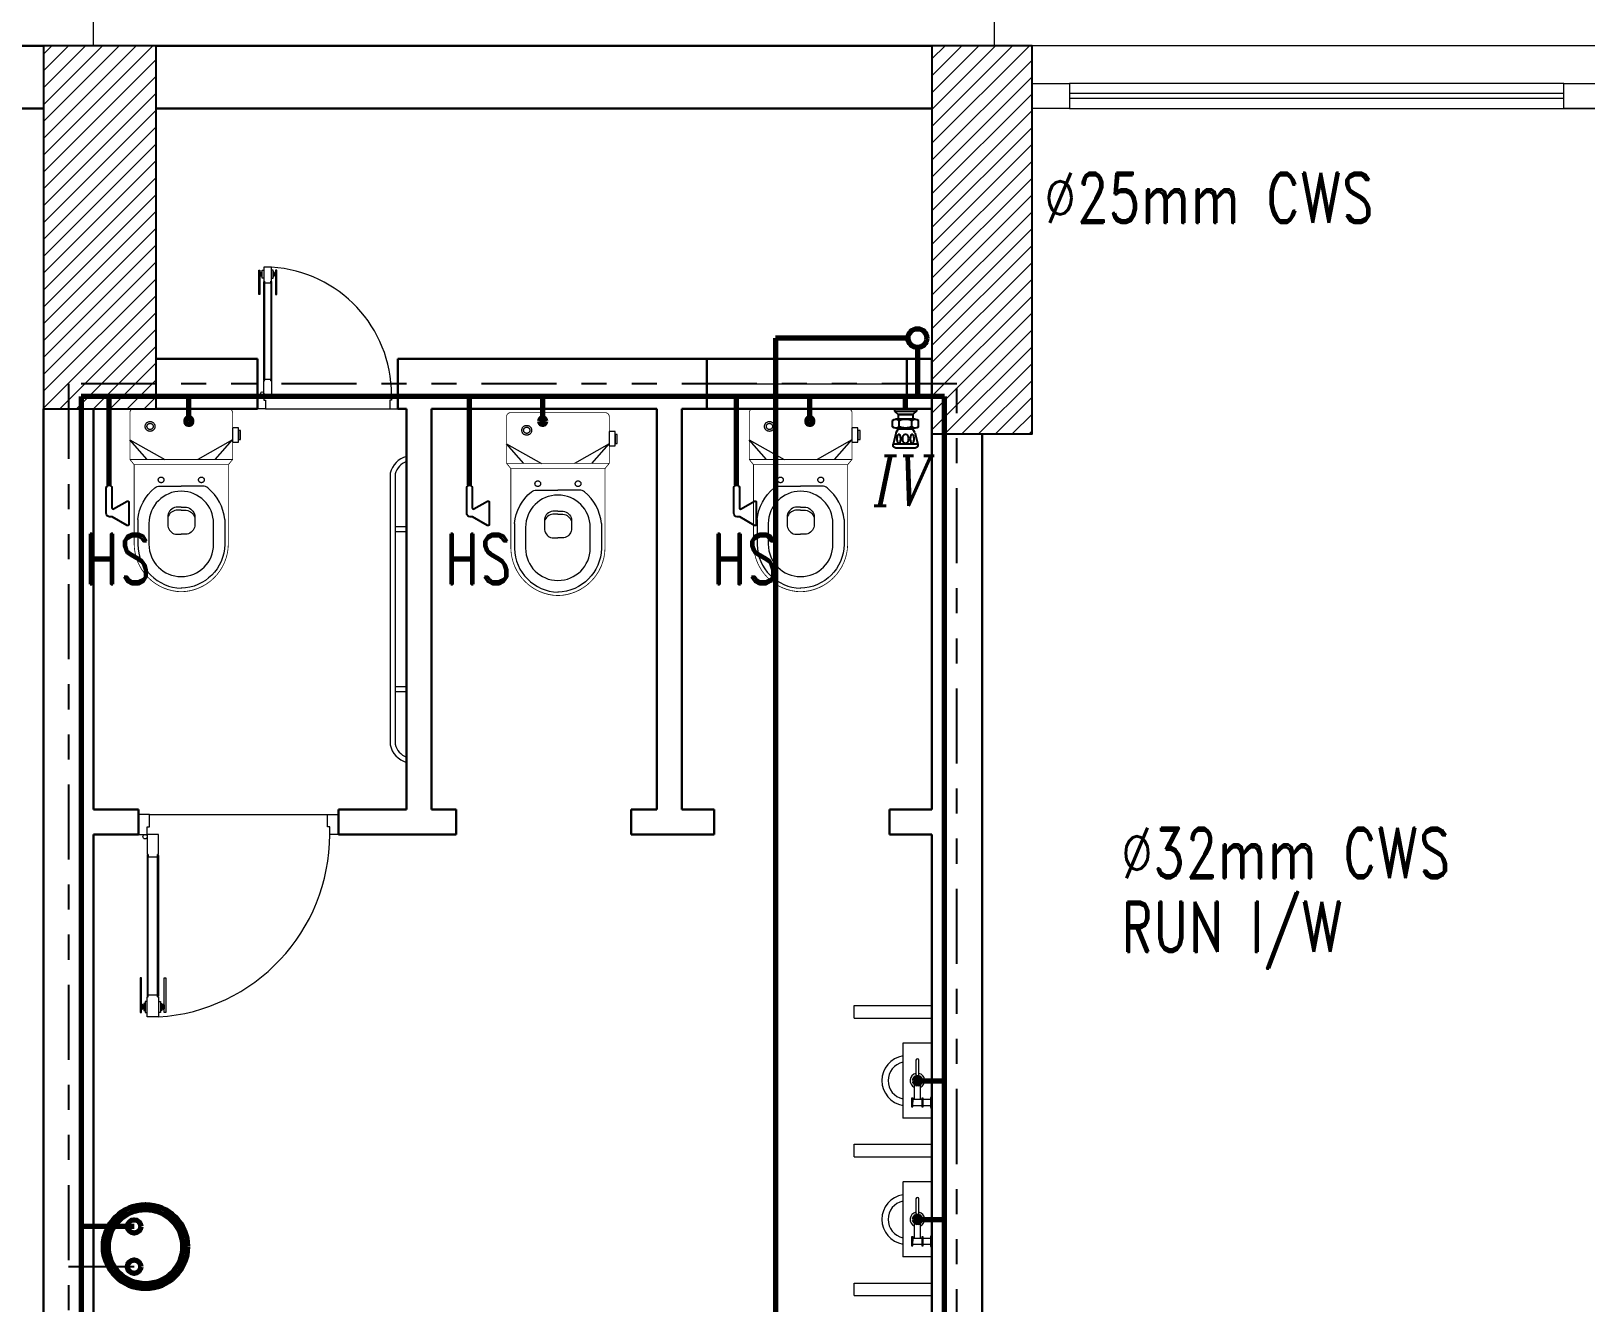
# Model space of a CAD drawing. Extents: x 800 to 995, y 398 to 804.
# Drawn here: x 868.69 to 874.9, y 793.54 to 798.62 of the extents above; entities that cross this region are included whole.
import ezdxf

# ---------------------------------------------------------------- set-up
doc = ezdxf.new("R2010")
doc.units = 0
doc.header["$MEASUREMENT"] = 0
for name, pattern in [('CENTERX2', [4, 2.5, -0.5, 0.5, -0.5]), ('DASHED2', [0.375, 0.25, -0.125]), ('PHANTOM-Z', [12.75, 6, -1.35, 1.35, -1.35, 1.35, -1.35])]:
    doc.linetypes.add(name, pattern=pattern)
for name, color, linetype, lineweight in [('axis', 1, 'CENTERX2', 5), ('Column', 6, 'CONTINUOUS', 25), ('DOOR', 30, 'CONTINUOUS', 9), ('elev', 90, 'CONTINUOUS', 9), ('Elevation', 150, 'CONTINUOUS', 18), ('Furn', 183, 'CONTINUOUS', 9), ('hatch', 252, 'CONTINUOUS', 9), ('P-C-WATER', 5, 'CONTINUOUS', 70), ('P-TEXT', 1, 'CONTINUOUS', 25), ('Wall', 252, 'CONTINUOUS', 30), ('WINDOW', 252, 'CONTINUOUS', 5)]:
    doc.layers.add(name, color=color, linetype=linetype, lineweight=lineweight)
for name, color, linetype in [('P-H-WATER', 12, 'PHANTOM-Z'), ('P-WASTE', 180, 'DASHED2'), ('PLUM', 2, 'CONTINUOUS')]:
    doc.layers.add(name, color=color, linetype=linetype)
doc.styles.add('ROMANC', font='romand.shx')
doc.styles.add('ROMANS', font='italic8.shx')
pattern_1 = [(45, (1091.292394, 461.191326), (-0.0336759605, 0.0336759605), [])]

# ---------------------------------------------------------------- blocks, each defined once
blk = doc.blocks.new('ELECTRIC WATER HEATER')
at = {"layer": 'P-C-WATER', "color": 3}
for centre, radius in [((75.01, -49.101), 0.672), ((75.01, -49.101), 0.593), ((74.688, -49.283), 0.107), ((75.331, -49.283), 0.107)]:
    blk.add_circle(centre, radius, dxfattribs=at)
blk = doc.blocks.new('MP-GF-TOILET LAYOUT-WATER$0$wt_BPH00')
at = {"layer": 'PLUM'}
blk.add_lwpolyline([(0, -0.27), (0, -2.29, -1), (-0.45, -2.29), (-0.45, -0.7, 0.57735), (-0.58, -0.62), (-1.66, -1.24, -0.57735), (-1.8, -1.16), (-1.8, 0.62, -0.57735), (-1.66, 0.7), (-0.47, 0.01, 0.131652), (-0.43, 0), (-0.27, 0, -0.414214)], format="xyb", close=True, dxfattribs=at)

msp = doc.modelspace()

# ---------------------------------------------------------------- hatches: boundary and pattern name
at = {"layer": 'hatch'}
h = msp.add_hatch(dxfattribs=at)
h.set_pattern_fill('ANSI31', color=252, scale=0.015, style=0)
h.set_pattern_definition(pattern_1)
h.paths.add_polyline_path([(868.7352, 797.1134), (869.1852, 797.1134), (869.1852, 798.5634), (868.7352, 798.5634)])
h = msp.add_hatch(dxfattribs=at)
h.set_pattern_fill('ANSI31', color=252, scale=0.015, style=0)
h.set_pattern_definition(pattern_1)
h.paths.add_polyline_path([(872.2853, 797.0134), (872.6853, 797.0134), (872.6853, 798.5634), (872.2853, 798.5634)])

# ---------------------------------------------------------------- linework, layer by layer
at = {"layer": 'axis', "color": 0, "ltscale": 0.3}
for p, q in [((868.9352, 798.5634), (868.9352, 800.6271)), ((872.5352, 798.5634), (872.5352, 800.6271))]:
    msp.add_line(p, q, dxfattribs=at)
at = {"layer": 'Column', "color": 252}
for points in [[(868.7352, 797.1134), (869.1852, 797.1134), (869.1852, 798.5634), (868.7352, 798.5634)], [(872.2853, 797.0134), (872.6853, 797.0134), (872.6853, 798.5634), (872.2853, 798.5634)]]:
    msp.add_lwpolyline(points, close=True, dxfattribs=at)
at = {"layer": 'DOOR', "color": 252}
for p, q in [((869.5948, 797.5706), (869.5948, 797.6671)), ((869.5948, 797.6671), (869.5993, 797.6671)), ((869.5993, 797.6671), (869.5993, 797.5706)), ((869.5993, 797.646), (869.5993, 797.657)), ((869.6059, 797.6571), (869.6023, 797.6571)), ((869.6023, 797.6571), (869.6023, 797.6458)), ((869.6023, 797.657), (869.6023, 797.646)), ((869.6023, 797.6458), (869.6059, 797.6458)), ((869.6059, 797.6418), (869.6059, 797.6611)), ((869.6059, 797.6611), (869.609, 797.6611)), ((869.6059, 797.6458), (869.6059, 797.6571)), ((869.609, 797.6418), (869.6059, 797.6418)), ((869.609, 797.636), (869.609, 797.6671)), ((869.609, 797.6671), (869.6152, 797.6671)), ((869.6463, 797.6795), (869.6152, 797.6795)), ((869.6152, 797.6795), (869.6152, 797.6236)), ((869.6463, 797.6236), (869.6463, 797.6795)), ((869.6525, 797.6671), (869.6463, 797.6671)), ((869.6525, 797.636), (869.6525, 797.6671)), ((869.6557, 797.6611), (869.6525, 797.6611)), ((869.6525, 797.6418), (869.6557, 797.6418)), ((869.6557, 797.6418), (869.6557, 797.6611)), ((869.6557, 797.6571), (869.6593, 797.6571)), ((869.6557, 797.6458), (869.6557, 797.6571)), ((869.6593, 797.6458), (869.6557, 797.6458)), ((869.6593, 797.6571), (869.6593, 797.6458)), ((869.6593, 797.657), (869.6593, 797.646)), ((869.6667, 797.6671), (869.6622, 797.6671)), ((869.6622, 797.6671), (869.6622, 797.5706)), ((869.6622, 797.646), (869.6622, 797.657)), ((869.6667, 797.5706), (869.6667, 797.6671)), ((869.6152, 797.636), (869.609, 797.636)), ((869.6149, 797.2285), (869.6149, 797.6204)), ((869.6152, 797.6236), (869.6177, 797.6236)), ((869.6177, 797.6236), (869.6177, 797.6173)), ((869.6177, 797.6232), (869.6177, 797.6177)), ((869.6177, 797.6204), (869.6177, 797.2285)), ((869.6177, 797.6173), (869.6438, 797.6173)), ((869.6438, 797.6173), (869.6438, 797.6236)), ((869.6438, 797.6236), (869.6463, 797.6236)), ((869.6438, 797.6232), (869.6438, 797.6177)), ((869.6438, 797.6204), (869.6438, 797.2285)), ((869.6463, 797.636), (869.6525, 797.636)), ((869.6466, 797.2285), (869.6466, 797.6204)), ((869.5993, 797.5706), (869.5948, 797.5706)), ((869.6622, 797.5706), (869.6667, 797.5706)), ((869.6152, 797.1694), (869.6152, 797.2254)), ((869.6152, 797.2254), (869.6177, 797.2254)), ((869.6177, 797.2254), (869.6177, 797.2316)), ((869.6177, 797.2316), (869.6438, 797.2316)), ((869.6177, 797.2257), (869.6177, 797.2313)), ((869.6438, 797.2316), (869.6438, 797.2254)), ((869.6438, 797.2257), (869.6438, 797.2313)), ((869.6438, 797.2254), (869.6463, 797.2254)), ((869.6463, 797.2254), (869.6463, 797.1694)), ((869.5903, 797.1134), (869.5903, 797.1694)), ((869.5903, 797.1694), (869.6152, 797.1694)), ((869.6463, 797.1694), (869.6152, 797.1694)), ((869.6152, 797.1694), (869.6152, 797.1482)), ((869.6152, 797.1482), (869.6214, 797.1482)), ((869.6214, 797.1482), (869.6214, 797.1134)), ((870.1254, 797.1482), (870.1191, 797.1482)), ((870.1191, 797.1482), (870.1192, 797.1134)), ((870.1503, 797.1694), (870.1254, 797.1694)), ((870.1254, 797.1694), (870.1254, 797.1482)), ((870.1503, 797.1134), (870.1503, 797.1694)), ((869.6214, 797.1134), (869.5903, 797.1134)), ((869.6214, 797.1134), (870.1192, 797.1134)), ((870.1192, 797.1134), (870.1503, 797.1134)), ((869.1141, 795.4934), (869.1141, 795.4134)), ((869.1586, 795.4934), (869.1141, 795.4934)), ((869.1141, 795.4934), (869.1141, 795.4134)), ((869.1586, 795.4934), (869.1141, 795.4934)), ((869.1586, 795.4934), (869.8697, 795.4934)), ((869.1586, 795.4934), (869.8697, 795.4934)), ((869.1586, 795.4437), (869.1586, 795.4934)), ((869.1586, 795.4437), (869.1586, 795.4934)), ((869.8696, 795.4437), (869.8697, 795.4934)), ((869.8696, 795.4437), (869.8697, 795.4934)), ((869.8697, 795.4934), (869.9141, 795.4934)), ((869.8697, 795.4934), (869.9141, 795.4934)), ((869.9141, 795.4934), (869.9141, 795.4134)), ((869.9141, 795.4934), (869.9141, 795.4134)), ((869.1141, 795.4134), (869.1497, 795.4134)), ((869.1141, 795.4134), (869.1497, 795.4134)), ((869.1497, 795.4134), (869.1497, 795.4437)), ((869.1497, 795.4437), (869.1586, 795.4437)), ((869.1497, 795.4134), (869.1497, 795.4437)), ((869.1497, 795.4437), (869.1586, 795.4437)), ((869.1941, 795.4134), (869.1497, 795.4134)), ((869.1497, 795.4134), (869.1497, 795.3334)), ((869.1941, 795.4134), (869.1497, 795.4134)), ((869.1497, 795.4134), (869.1497, 795.3334)), ((869.1941, 795.3334), (869.1941, 795.4134)), ((869.1941, 795.3334), (869.1941, 795.4134)), ((869.8785, 795.4437), (869.8696, 795.4437)), ((869.8785, 795.4437), (869.8696, 795.4437)), ((869.8785, 795.4134), (869.8785, 795.4437)), ((869.8785, 795.4134), (869.8785, 795.4437)), ((869.9141, 795.4134), (869.8785, 795.4134)), ((869.9141, 795.4134), (869.8785, 795.4134)), ((869.1493, 795.329), (869.1493, 794.769)), ((869.1493, 795.329), (869.1493, 794.769)), ((869.1497, 795.3334), (869.1532, 795.3334)), ((869.1497, 795.3334), (869.1532, 795.3334)), ((869.1532, 795.3334), (869.1532, 795.3245)), ((869.1532, 795.3334), (869.1532, 795.3245)), ((869.1532, 795.3329), (869.1532, 795.325)), ((869.1532, 795.3329), (869.1532, 795.325)), ((869.1532, 794.769), (869.1532, 795.329)), ((869.1532, 794.769), (869.1532, 795.329)), ((869.1532, 795.3245), (869.1906, 795.3245)), ((869.1532, 795.3245), (869.1906, 795.3245)), ((869.1906, 795.3245), (869.1906, 795.3334)), ((869.1906, 795.3334), (869.1941, 795.3334)), ((869.1906, 795.3245), (869.1906, 795.3334)), ((869.1906, 795.3334), (869.1941, 795.3334)), ((869.1906, 795.3329), (869.1906, 795.325)), ((869.1906, 795.3329), (869.1906, 795.325)), ((869.1906, 794.769), (869.1906, 795.329)), ((869.1906, 794.769), (869.1906, 795.329)), ((869.1945, 795.329), (869.1945, 794.769)), ((869.1945, 795.329), (869.1945, 794.769)), ((869.127, 794.8403), (869.1206, 794.8403)), ((869.1206, 794.8403), (869.1206, 794.7024)), ((869.127, 794.8403), (869.1206, 794.8403)), ((869.1206, 794.8403), (869.1206, 794.7024)), ((869.127, 794.7024), (869.127, 794.8403)), ((869.127, 794.7024), (869.127, 794.8403)), ((869.2168, 794.8403), (869.2233, 794.8403)), ((869.2168, 794.7024), (869.2168, 794.8403)), ((869.2168, 794.8403), (869.2233, 794.8403)), ((869.2168, 794.7024), (869.2168, 794.8403)), ((869.2233, 794.8403), (869.2233, 794.7024)), ((869.2233, 794.8403), (869.2233, 794.7024)), ((869.127, 794.7326), (869.127, 794.7169)), ((869.127, 794.7326), (869.127, 794.7169)), ((869.1312, 794.7166), (869.1312, 794.7328)), ((869.1312, 794.7328), (869.1364, 794.7328)), ((869.1312, 794.7166), (869.1312, 794.7328)), ((869.1312, 794.7328), (869.1364, 794.7328)), ((869.1312, 794.7169), (869.1312, 794.7326)), ((869.1312, 794.7169), (869.1312, 794.7326)), ((869.1408, 794.7385), (869.1364, 794.7385)), ((869.1364, 794.7385), (869.1364, 794.7109)), ((869.1408, 794.7385), (869.1364, 794.7385)), ((869.1364, 794.7385), (869.1364, 794.7109)), ((869.1364, 794.7328), (869.1364, 794.7166)), ((869.1364, 794.7328), (869.1364, 794.7166)), ((869.1497, 794.7468), (869.1408, 794.7468)), ((869.1408, 794.7468), (869.1408, 794.7024)), ((869.1497, 794.7468), (869.1408, 794.7468)), ((869.1408, 794.7468), (869.1408, 794.7024)), ((869.1497, 794.6846), (869.1497, 794.7646)), ((869.1497, 794.7646), (869.1532, 794.7646)), ((869.1497, 794.6846), (869.1497, 794.7646)), ((869.1497, 794.7646), (869.1532, 794.7646)), ((869.1532, 794.7646), (869.1532, 794.7735)), ((869.1532, 794.7735), (869.1906, 794.7735)), ((869.1532, 794.7646), (869.1532, 794.7735)), ((869.1532, 794.7735), (869.1906, 794.7735)), ((869.1532, 794.7651), (869.1532, 794.773)), ((869.1532, 794.7651), (869.1532, 794.773)), ((869.1906, 794.7735), (869.1906, 794.7646)), ((869.1906, 794.7735), (869.1906, 794.7646)), ((869.1906, 794.7651), (869.1906, 794.773)), ((869.1906, 794.7651), (869.1906, 794.773)), ((869.1906, 794.7646), (869.1941, 794.7646)), ((869.1906, 794.7646), (869.1941, 794.7646)), ((869.1941, 794.7646), (869.1941, 794.6846)), ((869.1941, 794.7646), (869.1941, 794.6846)), ((869.1941, 794.7468), (869.203, 794.7468)), ((869.1941, 794.7468), (869.203, 794.7468)), ((869.203, 794.7468), (869.203, 794.7024)), ((869.203, 794.7468), (869.203, 794.7024)), ((869.203, 794.7385), (869.2075, 794.7385)), ((869.203, 794.7385), (869.2075, 794.7385)), ((869.2075, 794.7385), (869.2075, 794.7109)), ((869.2075, 794.7385), (869.2075, 794.7109)), ((869.2126, 794.7328), (869.2075, 794.7328)), ((869.2075, 794.7328), (869.2075, 794.7166)), ((869.2126, 794.7328), (869.2075, 794.7328)), ((869.2075, 794.7328), (869.2075, 794.7166)), ((869.2126, 794.7166), (869.2126, 794.7328)), ((869.2126, 794.7166), (869.2126, 794.7328)), ((869.2126, 794.7169), (869.2126, 794.7326)), ((869.2126, 794.7169), (869.2126, 794.7326)), ((869.2168, 794.7326), (869.2168, 794.7169)), ((869.2168, 794.7326), (869.2168, 794.7169)), ((869.1206, 794.7024), (869.127, 794.7024)), ((869.1206, 794.7024), (869.127, 794.7024)), ((869.1364, 794.7166), (869.1312, 794.7166)), ((869.1364, 794.7166), (869.1312, 794.7166)), ((869.1364, 794.7109), (869.1408, 794.7109)), ((869.1364, 794.7109), (869.1408, 794.7109)), ((869.1408, 794.7024), (869.1497, 794.7024)), ((869.1408, 794.7024), (869.1497, 794.7024)), ((869.1941, 794.6846), (869.1497, 794.6846)), ((869.1941, 794.6846), (869.1497, 794.6846)), ((869.203, 794.7024), (869.1941, 794.7024)), ((869.203, 794.7024), (869.1941, 794.7024)), ((869.2075, 794.7109), (869.203, 794.7109)), ((869.2075, 794.7109), (869.203, 794.7109)), ((869.2075, 794.7166), (869.2126, 794.7166)), ((869.2075, 794.7166), (869.2126, 794.7166)), ((869.2233, 794.7024), (869.2168, 794.7024)), ((869.2233, 794.7024), (869.2168, 794.7024))]:
    msp.add_line(p, q, dxfattribs=at)
for centre, radius in [((869.609, 797.1756), 0.00622), ((869.1408, 795.4045), 0.00889), ((869.1408, 795.4045), 0.00889)]:
    msp.add_circle(centre, radius, dxfattribs=at)
for centre, radius, start, end in [((869.6008, 797.657), 0.00148, 0, 180), ((869.6008, 797.646), 0.00148, 180, 0), ((869.6142, 797.1694), 0.5112, 360, 86.39768), ((869.6607, 797.657), 0.00148, 0, 180), ((869.6607, 797.646), 0.00148, 180, 0), ((869.6177, 797.6204), 0.00278, 90, 270), ((869.6438, 797.6204), 0.00278, 270, 90), ((869.6177, 797.2285), 0.00278, 90, 270), ((869.6438, 797.2285), 0.00278, 270, 90), ((869.1482, 795.4134), 0.7302, 273.60232, 0), ((869.1482, 795.4134), 0.7302, 273.60232, 0), ((869.1532, 795.329), 0.00397, 90, 270), ((869.1532, 795.329), 0.00397, 90, 270), ((869.1906, 795.329), 0.00397, 270, 90), ((869.1906, 795.329), 0.00397, 270, 90), ((869.1291, 794.7326), 0.00211, 0, 180), ((869.1291, 794.7326), 0.00211, 0, 180), ((869.1532, 794.769), 0.00397, 90, 270), ((869.1532, 794.769), 0.00397, 90, 270), ((869.1906, 794.769), 0.00397, 270, 90), ((869.1906, 794.769), 0.00397, 270, 90), ((869.2147, 794.7326), 0.00211, 0, 180), ((869.2147, 794.7326), 0.00211, 0, 180), ((869.1291, 794.7169), 0.00211, 180, 0), ((869.1291, 794.7169), 0.00211, 180, 0), ((869.2147, 794.7169), 0.00211, 180, 0), ((869.2147, 794.7169), 0.00211, 180, 0)]:
    msp.add_arc(centre, radius, start, end, dxfattribs=at)
at = {"layer": 'elev', "color": 252, "linetype": 'Continuous'}
for p, q in [((872.6852, 798.4134), (872.8352, 798.4134)), ((872.6852, 798.3134), (872.6852, 798.4134)), ((872.8352, 798.4134), (872.8352, 798.3134)), ((874.8102, 798.4134), (874.9602, 798.4134)), ((874.8102, 798.3134), (874.8102, 798.4134)), ((872.8352, 798.3134), (872.6852, 798.3134)), ((874.9602, 798.3134), (874.8102, 798.3134))]:
    msp.add_line(p, q, dxfattribs=at)
at = {"layer": 'Elevation', "color": 252}
for p, q in [((881.8882, 798.5634), (872.6853, 798.5634)), ((871.3853, 797.3134), (872.1853, 797.3134))]:
    msp.add_line(p, q, dxfattribs=at)
at = {"layer": 'Furn', "color": 252}
for p, q in [((870.1206, 796.8567), (870.1206, 795.7719)), ((870.1406, 796.8542), (870.1406, 795.7739)), ((870.1406, 796.6432), (870.1853, 796.6432)), ((870.1406, 796.6232), (870.1853, 796.6232)), ((870.1406, 796.0049), (870.1853, 796.0049)), ((870.1406, 795.9849), (870.1853, 795.9849))]:
    msp.add_line(p, q, dxfattribs=at)
at = {"layer": 'Furn', "color": 252, "linetype": 'Continuous'}
for p, q in [((871.974, 794.7303), (872.2852, 794.7303)), ((871.974, 794.6803), (871.974, 794.7303)), ((871.974, 794.6803), (871.974, 794.7303)), ((871.974, 794.6803), (872.2852, 794.6803)), ((871.974, 794.6803), (872.2852, 794.6803)), ((871.974, 794.1761), (872.2852, 794.1761)), ((871.974, 794.1261), (871.974, 794.1761)), ((871.974, 794.1261), (872.2852, 794.1261)), ((871.974, 793.6218), (872.2852, 793.6218)), ((871.974, 793.5718), (871.974, 793.6218)), ((871.974, 793.5718), (872.2852, 793.5718))]:
    msp.add_line(p, q, dxfattribs=at)
at = {"layer": 'Furn'}
for p, q in [((872.2852, 794.5801), (872.1684, 794.5802)), ((872.1686, 794.5796), (872.1684, 794.2802)), ((872.2852, 794.2801), (872.2852, 794.5801)), ((872.2211, 794.5121), (872.2211, 794.4467)), ((872.2328, 794.4467), (872.2328, 794.5121)), ((872.2152, 794.3544), (872.2152, 794.4172)), ((872.2386, 794.4174), (872.2386, 794.3544)), ((872.2035, 794.3602), (872.2035, 794.3252)), ((872.2094, 794.3602), (872.2035, 794.3602)), ((872.2093, 794.3252), (872.2094, 794.3602)), ((872.2444, 794.3544), (872.2094, 794.3544)), ((872.2444, 794.3602), (872.2444, 794.3252)), ((872.2502, 794.3602), (872.2444, 794.3602)), ((872.2502, 794.3252), (872.2502, 794.3602)), ((872.2794, 794.3544), (872.2502, 794.3544)), ((872.2794, 794.3602), (872.2794, 794.3252)), ((872.2853, 794.366), (872.2853, 794.3193)), ((872.2035, 794.3252), (872.2093, 794.3252)), ((872.2093, 794.331), (872.2444, 794.331)), ((872.2444, 794.3252), (872.2502, 794.3252)), ((872.2502, 794.331), (872.2794, 794.331)), ((872.2852, 794.2801), (872.1684, 794.2802)), ((872.2852, 794.0259), (872.1684, 794.0259)), ((872.1686, 794.0253), (872.1684, 793.7259)), ((872.2852, 793.7259), (872.2852, 794.0259)), ((872.2211, 793.9578), (872.2211, 793.8924)), ((872.2328, 793.8924), (872.2328, 793.9578)), ((872.2152, 793.8002), (872.2152, 793.863)), ((872.2386, 793.8632), (872.2386, 793.8002)), ((872.2035, 793.806), (872.2035, 793.771)), ((872.2094, 793.806), (872.2035, 793.806)), ((872.2093, 793.771), (872.2094, 793.806)), ((872.2444, 793.8001), (872.2094, 793.8002)), ((872.2444, 793.806), (872.2444, 793.771)), ((872.2502, 793.806), (872.2444, 793.806)), ((872.2502, 793.7709), (872.2502, 793.806)), ((872.2794, 793.8001), (872.2502, 793.8001)), ((872.2794, 793.806), (872.2794, 793.7709)), ((872.2853, 793.8118), (872.2853, 793.7651)), ((872.2852, 793.7259), (872.1684, 793.7259)), ((872.2035, 793.771), (872.2093, 793.771)), ((872.2093, 793.7768), (872.2444, 793.7768)), ((872.2444, 793.771), (872.2502, 793.7709)), ((872.2502, 793.7768), (872.2794, 793.7768))]:
    msp.add_line(p, q, dxfattribs=at)
at = {"layer": 'Furn', "const_width": 0.00322}
for points in [[(869.2853, 796.8904), (869.0972, 796.8904), (869.0801, 796.9113), (869.0801, 797.0981, -0.463455), (869.0982, 797.1134), (869.2853, 797.1134)], [(869.2853, 796.8904), (869.4733, 796.8904), (869.4905, 796.9113), (869.4905, 797.0981, 0.463455), (869.4724, 797.1134), (869.2853, 797.1134)], [(870.7905, 796.875), (870.6024, 796.875), (870.5853, 796.8959), (870.5853, 797.0827, -0.463455), (870.6034, 797.0981), (870.7905, 797.0981)], [(870.7905, 796.875), (870.9785, 796.875), (870.9956, 796.8959), (870.9956, 797.0827, 0.463455), (870.9775, 797.0981), (870.7905, 797.0981)], [(871.7603, 796.8904), (871.5722, 796.8904), (871.5551, 796.9113), (871.5551, 797.0981, -0.463455), (871.5732, 797.1134), (871.7603, 797.1134)], [(871.7603, 796.8904), (871.9483, 796.8904), (871.9655, 796.9113), (871.9655, 797.0981, 0.463455), (871.9474, 797.1134), (871.7603, 797.1134)], [(869.0972, 796.8904), (869.0972, 796.5714, 0.40227), (869.2853, 796.3831)], [(869.4733, 796.8904), (869.4733, 796.5714, -0.40227), (869.2853, 796.3831)], [(870.6024, 796.875), (870.6024, 796.5561, 0.40227), (870.7905, 796.3678)], [(870.9785, 796.875), (870.9785, 796.5561, -0.40227), (870.7905, 796.3678)], [(871.5722, 796.8904), (871.5722, 796.5714, 0.40227), (871.7603, 796.3831)], [(871.9483, 796.8904), (871.9483, 796.5714, -0.40227), (871.7603, 796.3831)]]:
    msp.add_lwpolyline(points, format="xyb", dxfattribs=at)
at = {"layer": 'Furn'}
for points in [[(869.4905, 797.0381), (869.4905, 796.9809), (869.5142, 796.9809), (869.5142, 797.0381)], [(869.5142, 797.0269), (869.5142, 796.9907), (869.5226, 796.9907), (869.5226, 797.0269)], [(870.9956, 797.0227), (870.9956, 796.9656), (871.0194, 796.9656), (871.0194, 797.0227)], [(871.9655, 797.0381), (871.9655, 796.9809), (871.9892, 796.9809), (871.9892, 797.0381)], [(871.9892, 797.0269), (871.9892, 796.9907), (871.9976, 796.9907), (871.9976, 797.0269)], [(871.0194, 797.0116), (871.0194, 796.9753), (871.0278, 796.9753), (871.0278, 797.0116)]]:
    msp.add_lwpolyline(points, close=True, dxfattribs=at)
for points in [[(869.1496, 796.9113), (869.0801, 796.9893), (869.2193, 796.9113)], [(869.4209, 796.9113), (869.4905, 796.9893), (869.3513, 796.9113)], [(870.6548, 796.8959), (870.5853, 796.974), (870.7244, 796.8959)], [(870.9261, 796.8959), (870.9956, 796.974), (870.8565, 796.8959)], [(871.6246, 796.9113), (871.5551, 796.9893), (871.6943, 796.9113)], [(871.8959, 796.9113), (871.9655, 796.9893), (871.8263, 796.9113)], [(869.2305, 796.6644), (869.2304, 796.6644)], [(869.34, 796.6644), (869.3402, 796.6644)], [(870.7357, 796.6491), (870.7355, 796.6491)], [(870.8452, 796.6491), (870.8454, 796.6491)], [(871.7055, 796.6644), (871.7054, 796.6644)], [(871.815, 796.6644), (871.8152, 796.6644)]]:
    msp.add_lwpolyline(points, dxfattribs=at)
at = {"layer": 'Furn', "const_width": 0.00322}
for points in [[(869.0801, 796.9113), (869.2853, 796.9113)], [(869.4905, 796.9113), (869.2853, 796.9113)], [(870.5853, 796.8959), (870.7905, 796.8959)], [(870.9956, 796.8959), (870.7905, 796.8959)], [(871.5551, 796.9113), (871.7603, 796.9113)], [(871.9655, 796.9113), (871.7603, 796.9113)]]:
    msp.add_lwpolyline(points, dxfattribs=at)
at = {"layer": 'Furn'}
for points in [[(869.1114, 796.6712, -0.198896), (869.1791, 796.7975, -0.197766), (869.1999, 796.8044), (869.2853, 796.8044)], [(869.4592, 796.6712, 0.198896), (869.3915, 796.7975, 0.197766), (869.3707, 796.8044), (869.2853, 796.8044)], [(870.6165, 796.6558, -0.198896), (870.6843, 796.7822, -0.197766), (870.7051, 796.7891), (870.7905, 796.7891)], [(870.9644, 796.6558, 0.198896), (870.8967, 796.7822, 0.197766), (870.8758, 796.7891), (870.7905, 796.7891)], [(871.5864, 796.6712, -0.198896), (871.6541, 796.7975, -0.197766), (871.6749, 796.8044), (871.7603, 796.8044)], [(871.9342, 796.6712, 0.198896), (871.8665, 796.7975, 0.197766), (871.8457, 796.8044), (871.7603, 796.8044)], [(869.2853, 796.7207), (869.2644, 796.7207, 0.300542), (869.2312, 796.6883), (869.2312, 796.6456, 0.297055), (869.2619, 796.6132), (869.2853, 796.6132)], [(869.2853, 796.7088), (869.2653, 796.7088, 0.279178), (869.2312, 796.6798, 1.386683)], [(869.2853, 796.7207), (869.3061, 796.7207, -0.300542), (869.3394, 796.6883), (869.3394, 796.6456, -0.297055), (869.3087, 796.6132), (869.2853, 796.6132)], [(869.2853, 796.7088), (869.3053, 796.7088, -0.279178), (869.3394, 796.6798, -1.386683)], [(871.7603, 796.7207), (871.7394, 796.7207, 0.300542), (871.7062, 796.6883), (871.7062, 796.6456, 0.297055), (871.7369, 796.6132), (871.7603, 796.6132)], [(871.7603, 796.7088), (871.7403, 796.7088, 0.279178), (871.7062, 796.6798, 1.386683)], [(871.7603, 796.7207), (871.7811, 796.7207, -0.300542), (871.8144, 796.6883), (871.8144, 796.6456, -0.297055), (871.7837, 796.6132), (871.7603, 796.6132)], [(871.7603, 796.7088), (871.7803, 796.7088, -0.279178), (871.8144, 796.6798, -1.386683)], [(869.1114, 796.6712), (869.1114, 796.5715, 0.402045), (869.2856, 796.3973)], [(869.4592, 796.6712), (869.4592, 796.5715, -0.402045), (869.285, 796.3973)], [(870.6165, 796.6558), (870.6165, 796.5562, 0.402045), (870.7908, 796.3819)], [(870.7905, 796.7054), (870.7696, 796.7054, 0.300542), (870.7364, 796.673), (870.7364, 796.6303, 0.297055), (870.7671, 796.5979), (870.7905, 796.5979)], [(870.7905, 796.6934), (870.7705, 796.6934, 0.279178), (870.7364, 796.6644, 1.386683)], [(870.9644, 796.6558), (870.9644, 796.5562, -0.402045), (870.7902, 796.3819)], [(870.7905, 796.7054), (870.8113, 796.7054, -0.300542), (870.8445, 796.673), (870.8445, 796.6303, -0.297055), (870.8139, 796.5979), (870.7905, 796.5979)], [(870.7905, 796.6934), (870.8105, 796.6934, -0.279178), (870.8445, 796.6644, -1.386683)], [(871.5864, 796.6712), (871.5864, 796.5715, 0.402045), (871.7606, 796.3973)], [(871.9342, 796.6712), (871.9342, 796.5715, -0.402045), (871.76, 796.3973)]]:
    msp.add_lwpolyline(points, format="xyb", dxfattribs=at)
for points in [[(869.1562, 796.6556), (869.1562, 796.5725, 1), (869.4144, 796.5725), (869.4144, 796.6556, 1)], [(871.6312, 796.6556), (871.6312, 796.5725, 1), (871.8894, 796.5725), (871.8894, 796.6556, 1)], [(870.6614, 796.6403), (870.6614, 796.5572, 1), (870.9195, 796.5572), (870.9195, 796.6403, 1)]]:
    msp.add_lwpolyline(points, format="xyb", close=True, dxfattribs=at)
at = {"layer": 'Furn', "linetype": 'DASHED2'}
for centre, radius in [((869.1607, 797.0434), 0.0196), ((869.1607, 797.0434), 0.0124), ((870.6658, 797.0281), 0.0196), ((870.6658, 797.0281), 0.0124), ((871.6357, 797.0434), 0.0196), ((871.6357, 797.0434), 0.0124), ((869.2048, 796.83), 0.0113), ((869.3658, 796.83), 0.0113), ((871.6798, 796.83), 0.0113), ((871.8408, 796.83), 0.0113), ((870.71, 796.8147), 0.0113), ((870.871, 796.8147), 0.0113)]:
    msp.add_circle(centre, radius, dxfattribs=at)
at = {"layer": 'Furn'}
for centre in [(872.2269, 794.4303), (872.2269, 793.8761)]:
    msp.add_circle(centre, 0.0175, dxfattribs=at)
at = {"layer": 'Furn', "color": 252}
for centre, radius, start, end in [((870.2091, 796.8359), 0.091, 105.18015, 166.75203), ((870.2091, 796.8359), 0.071, 109.61221, 164.99146), ((870.2098, 795.7893), 0.091, 191.06785, 254.34359), ((870.2098, 795.7893), 0.071, 192.53628, 249.7618)]:
    msp.add_arc(centre, radius, start, end, dxfattribs=at)
at = {"layer": 'Furn'}
for centre, radius, start, end in [((872.1852, 794.4303), 0.1001, 99.70059, 260.40889), ((872.1852, 794.4303), 0.0751, 102.80779, 257.16899), ((872.227, 794.5121), 0.00584, 359.96799, 179.96799), ((872.2269, 794.4303), 0.0292, 101.84429, 246.55429), ((872.2269, 794.4303), 0.0292, 292.81846, 78.54499), ((872.2855, 794.3599), 0.0061, 92.37639, 177.55959), ((872.2855, 794.3254), 0.0061, 182.37639, 267.55959), ((872.1852, 793.8761), 0.1001, 99.70059, 260.40889), ((872.1852, 793.8761), 0.0751, 102.80779, 257.16899), ((872.227, 793.9578), 0.00584, 359.96799, 179.96799), ((872.2269, 793.8761), 0.0292, 101.84429, 246.55429), ((872.2269, 793.8761), 0.0292, 292.81846, 78.54499), ((872.2855, 793.8057), 0.0061, 92.37639, 177.55959), ((872.2855, 793.7712), 0.0061, 182.37639, 267.55959)]:
    msp.add_arc(centre, radius, start, end, dxfattribs=at)
at = {"layer": 'P-C-WATER', "linetype": 'Continuous'}
for p, q in [((872.1897, 797.3963), (871.6603, 797.3963)), ((871.6603, 797.3963), (871.6603, 787.9713)), ((872.2272, 797.3588), (872.2272, 797.1634)), ((872.3352, 797.1634), (868.8852, 797.1634)), ((868.8852, 797.1634), (868.8852, 791.1335)), ((868.9969, 796.8088, 0), (868.9969, 797.1634, 0)), ((869.3156, 797.0646, 0), (869.3156, 797.1634)), ((870.4371, 796.8088, 0), (870.4371, 797.1634, 0)), ((870.7298, 797.0646, 0), (870.7298, 797.1634, 0)), ((871.5046, 796.8088, 0), (871.5046, 797.1634, 0)), ((871.7972, 797.0646, 0), (871.7972, 797.1634)), ((872.1794, 797.1134), (872.1794, 797.1634)), ((872.3352, 791.504), (872.3352, 797.1634)), ((872.2147, 794.4301, 0), (872.3352, 794.4301, 0)), ((872.2147, 793.8759, 0), (872.3352, 793.8759, 0)), ((869.0968, 793.8479), (868.8852, 793.8479))]:
    msp.add_line(p, q, dxfattribs=at)
msp.add_circle((872.2272, 797.3963), 0.0375, dxfattribs=at)
msp.add_circle((872.2272, 797.3963), 0.0375, dxfattribs=at)
msp.add_circle((872.2272, 797.3963), 0.0375, dxfattribs=at)
for centre, start, end in [((869.3156, 797.0646, 0), 0, 180), ((869.3156, 797.0646, 0), 180, 0), ((870.7298, 797.0646, 0), 0, 180), ((870.7298, 797.0646, 0), 180, 0), ((871.7972, 797.0646, 0), 0, 180), ((871.7972, 797.0646, 0), 180, 0), ((872.2272, 794.4301, 0), 0, 180), ((872.2272, 794.4301, 0), 180, 0), ((872.2272, 793.8759, 0), 0, 180), ((872.2272, 793.8759, 0), 180, 0)]:
    msp.add_arc(centre, 0.0125, start, end, dxfattribs=at)
at = {"layer": 'P-H-WATER', "ltscale": 0.05}
for p, q in [((872.3852, 797.2134), (868.8352, 797.2134)), ((868.8352, 797.2134), (868.8352, 790.9878)), ((872.3852, 791.6969), (872.3852, 797.2134)), ((869.0968, 793.6871), (868.8352, 793.6871))]:
    msp.add_line(p, q, dxfattribs=at)
at = {"layer": 'PLUM'}
for p, q in [((872.1351, 797.1134), (872.1351, 797.104)), ((872.1351, 797.1134), (872.2237, 797.1134)), ((872.1351, 797.104), (872.1497, 797.0906)), ((872.1351, 797.104), (872.2237, 797.104)), ((872.2091, 797.0906), (872.1497, 797.0906)), ((872.1497, 797.0906), (872.2091, 797.0906)), ((872.1497, 797.0906), (872.1497, 797.0723)), ((872.2237, 797.104), (872.2091, 797.0906)), ((872.2091, 797.0906), (872.2091, 797.0723)), ((872.2237, 797.1134), (872.2237, 797.104)), ((872.128, 797.0422), (872.128, 797.0672)), ((872.1419, 797.0197), (872.1295, 796.972)), ((872.1417, 797.0723), (872.1399, 797.0723)), ((872.218, 797.037), (872.1399, 797.037)), ((872.218, 797.0723), (872.1417, 797.0723)), ((872.1419, 797.0197), (872.1497, 797.0325)), ((872.2091, 797.0325), (872.1497, 797.0325)), ((872.1537, 797.0422), (872.1537, 797.0672)), ((872.2051, 797.037), (872.1537, 797.037)), ((872.2051, 797.0422), (872.2051, 797.0672)), ((872.2091, 797.037), (872.2091, 797.0325)), ((872.217, 797.0197), (872.2091, 797.0325)), ((872.217, 797.0197), (872.2293, 796.972)), ((872.218, 797.0723), (872.218, 797.0723)), ((872.2309, 797.0422), (872.2309, 797.0672)), ((872.2293, 796.972), (872.1295, 796.972)), ((872.2178, 796.9571), (872.141, 796.9571))]:
    msp.add_line(p, q, dxfattribs=at)
at = {"layer": 'PLUM', "extrusion": (0, 0, -1)}
for centre, major_axis, start_param, end_param in [((872.1408, 797.0538), (0.0131, 0.0131), -1.552637, -0.018159), ((872.1408, 797.0555), (-0.0131, 0.0131), 3.159752, 4.69423), ((872.1794, 797.0057), (-0.0471, 0.0471), 0.388784, 1.182013), ((872.1794, 797.1036), (-0.0471, 0.0471), 3.530376, 4.323605), ((872.218, 797.0537), (-0.0131, 0.0131), 0.021117, 1.549679), ((872.218, 797.0556), (-0.0131, 0.0131), 3.16271, 4.691272), ((872.1591, 796.9719), (-0.0209, 0.0209), 5.206466, 5.500544), ((872.1421, 796.9716), (-0.0099, 0.0099), 4.451787, 4.876761), ((872.1461, 796.9784), (-0.0155, 0.0155), 4.162354, 4.451787), ((872.2003, 796.9938), (0.038, 0.038), 3.926991, 4.067904), ((872.2003, 796.9938), (0.038, 0.038), 3.786077, 3.926991), ((872.1767, 796.9972), (-0.0211, 0.0211), 5.638701, 5.827734), ((872.1767, 796.9905), (-0.0211, 0.0211), 5.16784, 5.356873), ((872.1619, 797.0022), (0.0101, 0.0101), 4.256938, 4.617852), ((872.1619, 796.9854), (-0.0101, 0.0101), 4.806926, 5.16784), ((872.1529, 797.0097), (0.00179, 0.00179), 4.617852, 5.497787), ((872.1529, 796.978), (-0.00179, 0.00179), 3.926991, 4.806926), ((872.1529, 797.0097), (-0.00179, 0.00179), 0.785398, 1.665334), ((872.1529, 796.978), (0.00179, 0.00179), 1.476259, 2.356194), ((872.1438, 797.0022), (0.0101, 0.0101), 0.094537, 0.455451), ((872.1438, 796.9854), (0.0101, 0.0101), 1.115345, 1.476259), ((872.1291, 796.9972), (-0.0211, 0.0211), 2.026248, 2.215281), ((872.1291, 796.9905), (-0.0211, 0.0211), 2.497108, 2.686141), ((872.1055, 796.9938), (-0.038, 0.038), 2.215281, 2.356194), ((872.1055, 796.9938), (-0.038, 0.038), 2.356194, 2.497108), ((872.2016, 796.9941), (0.0234, 0.0234), 3.926991, 4.162354), ((872.2016, 796.9941), (-0.0234, 0.0234), 5.262424, 5.497787), ((872.1907, 796.9967), (0.0155, 0.0155), 4.162354, 4.451787), ((872.1907, 796.9915), (-0.0155, 0.0155), 4.972991, 5.262424), ((872.1839, 797.0006), (-0.0099, 0.0099), 6.022583, 6.447557), ((872.1839, 796.9876), (0.0099, 0.0099), 2.977221, 3.402195), ((872.1796, 797.0066), (0.00472, 0.00472), -1.406424, -0.785398), ((872.1796, 796.9816), (-0.00472, 0.00472), 3.926991, 4.548017), ((872.1796, 797.0066), (0.00472, 0.00472), -0.785398, -0.164372), ((872.1796, 796.9816), (0.00472, 0.00472), 1.735168, 2.356194), ((872.1754, 797.0006), (0.0099, 0.0099), -0.164372, 0.260602), ((872.1754, 796.9876), (-0.0099, 0.0099), 2.880991, 3.305965), ((872.1685, 796.9967), (-0.0155, 0.0155), 1.831398, 2.120831), ((872.1685, 796.9915), (0.0155, 0.0155), 1.020762, 1.310194), ((872.1577, 796.9941), (-0.0234, 0.0234), 2.120831, 2.356194), ((872.1577, 796.9941), (-0.0234, 0.0234), 2.356194, 2.591558), ((872.2533, 796.9938), (0.038, 0.038), 3.926991, 4.067904), ((872.2533, 796.9938), (-0.038, 0.038), 5.356873, 5.497787), ((872.2298, 796.9972), (-0.0211, 0.0211), 5.638701, 5.827734), ((872.2298, 796.9905), (-0.0211, 0.0211), 5.16784, 5.356873), ((872.215, 797.0022), (0.0101, 0.0101), 4.256938, 4.617852), ((872.215, 796.9854), (-0.0101, 0.0101), 4.806926, 5.16784), ((872.2059, 797.0097), (0.00179, 0.00179), 4.617852, 5.497787), ((872.2059, 796.978), (0.00179, 0.00179), 2.356194, 3.23613), ((872.2059, 797.0097), (-0.00179, 0.00179), 0.785398, 1.665334), ((872.2059, 796.978), (0.00179, 0.00179), 1.476259, 2.356194), ((872.1969, 797.0022), (0.0101, 0.0101), 0.094537, 0.455451), ((872.1969, 796.9854), (-0.0101, 0.0101), 2.686141, 3.047055), ((872.1821, 796.9972), (-0.0211, 0.0211), 2.026248, 2.215281), ((872.1821, 796.9905), (0.0211, 0.0211), 0.926312, 1.115345), ((872.1585, 796.9938), (-0.038, 0.038), 2.215281, 2.356194), ((872.1585, 796.9938), (-0.038, 0.038), 2.356194, 2.497108), ((872.2127, 796.9784), (0.0155, 0.0155), 1.831398, 2.120831), ((872.2167, 796.9716), (0.0099, 0.0099), 1.406424, 1.831398), ((872.1997, 796.9719), (-0.0209, 0.0209), 2.353438, 2.647515)]:
    msp.add_ellipse(centre, major_axis=major_axis, ratio=1, start_param=start_param, end_param=end_param, dxfattribs=at)
at = {"layer": 'Wall', "color": 252, "linetype": 'Continuous'}
for p, q in [((868.7352, 798.5634), (868.5852, 798.5634)), ((872.2853, 798.5634), (869.1852, 798.5634)), ((868.5852, 798.3134), (868.7352, 798.3134)), ((869.1852, 798.3134), (872.2852, 798.3134)), ((869.5903, 797.3139), (869.1852, 797.3139)), ((869.1852, 797.3134), (869.5903, 797.3134)), ((869.5903, 797.1134), (869.5903, 797.3139)), ((870.1503, 797.1134), (870.1503, 797.3137)), ((870.1503, 797.3134), (872.2853, 797.3134)), ((872.2853, 797.3134), (871.3353, 797.3134)), ((871.3853, 797.3134), (871.3853, 797.1134)), ((871.3853, 797.3134), (871.3853, 797.1134)), ((872.1853, 797.3134), (872.1853, 797.1134)), ((872.2853, 795.7134), (872.2853, 797.3134)), ((868.7352, 790.4134), (868.7352, 797.1134)), ((868.9352, 795.5134), (868.9352, 797.1134)), ((869.5903, 797.1134), (869.1852, 797.1134)), ((870.1853, 797.1134), (870.1503, 797.1134)), ((870.1853, 795.5134), (870.1853, 797.1134)), ((870.2853, 795.5134), (870.2853, 797.1134)), ((871.1853, 797.1134), (870.2853, 797.1134)), ((871.1853, 795.5134), (871.1853, 797.1134)), ((871.2853, 795.5134), (871.2853, 797.1134)), ((872.2853, 797.1134), (871.2853, 797.1134)), ((872.2853, 795.5134), (872.2853, 797.1134)), ((872.4853, 790.4134), (872.4853, 797.0134)), ((869.1141, 795.5134), (868.9352, 795.5134)), ((869.1141, 795.5134), (869.1141, 795.4134)), ((869.1141, 795.5134), (869.1141, 795.4134)), ((870.1853, 795.5134), (869.9141, 795.5134)), ((869.9141, 795.5134), (869.9141, 795.4134)), ((869.9141, 795.5134), (869.9141, 795.4134)), ((870.3837, 795.5134), (870.2853, 795.5134)), ((870.3837, 795.5134), (870.3837, 795.4134)), ((871.1853, 795.5134), (871.0837, 795.5134)), ((871.0837, 795.5134), (871.0837, 795.4134)), ((871.4152, 795.5134), (871.2853, 795.5134)), ((871.4152, 795.5134), (871.4152, 795.4134)), ((872.1152, 795.5134), (872.1152, 795.4134)), ((872.1152, 795.5134), (872.2853, 795.5134)), ((868.9352, 790.5134), (868.9352, 795.4134)), ((868.9352, 795.4134), (869.1141, 795.4134)), ((870.3837, 795.4134), (869.9141, 795.4134)), ((871.4152, 795.4134), (871.0837, 795.4134)), ((872.1152, 795.4134), (872.2853, 795.4134)), ((872.2152, 795.4134), (872.2853, 795.4134)), ((872.2852, 792.5134), (872.2852, 795.4134)), ((872.2853, 795.3134), (872.2853, 795.4134)), ((872.2853, 795.3134), (872.2853, 795.4134))]:
    msp.add_line(p, q, dxfattribs=at)
at = {"layer": 'WINDOW', "color": 252, "linetype": 'Continuous'}
for p, q in [((874.8102, 798.4134), (872.8352, 798.4134)), ((874.8102, 798.3734), (872.8352, 798.3734)), ((874.8102, 798.3534), (872.8352, 798.3534)), ((872.8352, 798.3134), (877.0852, 798.3134))]:
    msp.add_line(p, q, dxfattribs=at)
at = {"layer": 'WINDOW', "color": 252}
for p, q in [((871.3853, 797.2134), (872.1853, 797.2134)), ((871.3853, 797.1634), (872.1853, 797.1634)), ((871.3853, 797.1134), (872.1853, 797.1134))]:
    msp.add_line(p, q, dxfattribs=at)

# ---------------------------------------------------------------- block references
at = {"layer": 'P-WASTE', "linetype": 'Continuous', "xscale": 0.25, "yscale": 0.25, "zscale": 0.25, "rotation": 270}
msp.add_blockref('ELECTRIC WATER HEATER', (881.4176, 812.5199), dxfattribs=at)
at = {"layer": 'PLUM', "xscale": 0.0500000000029104, "yscale": 0.0500000000029104, "zscale": 0.0500000000029104, "rotation": 180.0000000135485}
for p in [(868.9857, 796.6828, 0), (870.4259, 796.6828, 0), (871.4933, 796.6828, 0)]:
    msp.add_blockref('MP-GF-TOILET LAYOUT-WATER$0$wt_BPH00', p, dxfattribs=at)

# ---------------------------------------------------------------- texts
at = {"layer": 'P-TEXT', "color": 41}
for s, style, width, p in [('%%C25mm CWS', 'ROMANC', 0.75, (872.7334, 797.8568)), ('IV', 'ROMANS', 0.8, (872.0539, 796.7265, 0)), ('HS', 'ROMANC', 0.75, (868.8962, 796.414, 0)), ('HS', 'ROMANC', 0.75, (870.3364, 796.414, 0)), ('HS', 'ROMANC', 0.75, (871.4039, 796.414, 0)), ('%%C32mm CWS', 'ROMANC', 0.75, (873.0402, 795.2395)), ('RUN I/W', 'ROMANC', 0.75, (873.0402, 794.9447))]:
    msp.add_text(s, height=0.2, dxfattribs=dict(at, style=style, width=width)).set_placement(p)

doc.saveas('drawing.dxf')
